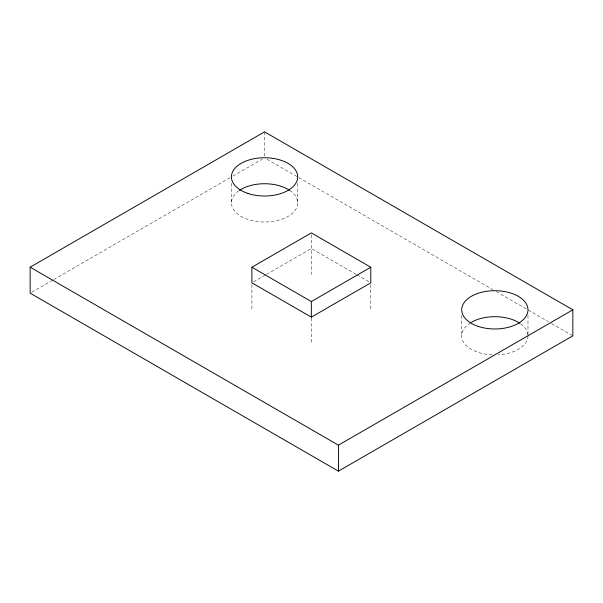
<?xml version="1.0" encoding="UTF-8"?>
<svg xmlns="http://www.w3.org/2000/svg" width="603" height="603" viewBox="0 0 603 603"><rect width="100%" height="100%" fill="white"/><g stroke="black" fill="none" stroke-linecap="round" stroke-linejoin="round"><path stroke-width="0.45" stroke-dasharray="3.02 2.26" d="M31.778 292.221L52.936 280.003M53.75 279.536L232.004 176.626M232.818 176.159L262.117 159.237M253.531 281.88L265.742 274.832M266.556 274.357L311.344 248.504L356.132 274.357M267.001 159.245L297.995 177.139M298.809 177.606L492.922 289.674M496.186 291.558L548.383 321.693M551.647 323.577L572.85 335.818M356.946 274.832L369.164 281.88M527.987 315.407L527.987 334.891M461.687 315.407L461.687 335.818M370.792 284.676L370.792 308.811M311.344 234.748L311.344 274.486M311.344 318.075L311.344 343.13M297.709 183.38L297.709 202.872M264.559 131.846L264.559 156.901M251.896 284.676L251.896 308.811M231.409 183.38L231.409 202.872M527.987 335.818A33.15 19.138 0 0 1 498.297 354.858M492.244 354.903A33.15 19.138 0 0 1 463.737 342.451A33.15 19.138 0 0 1 471.395 322.288M520.758 323.886A33.15 19.138 0 0 1 527.957 334.989M289.681 190.382A33.15 19.138 0 0 1 287.706 216.567A33.15 19.138 0 0 1 242.316 217.057A33.15 19.138 0 0 1 238.645 190.932"/><path stroke-width="0.9" d="M30.15 267.182L264.559 131.846L572.85 309.836L572.85 335.818L338.441 471.154L30.15 293.164L30.15 267.182L338.441 445.172L572.85 309.836M251.896 267.235L311.344 232.909L370.792 267.235L370.792 282.822L311.344 317.148L251.896 282.822L251.896 267.235L311.344 301.553L370.792 267.235M338.441 445.172L338.441 471.154M311.344 301.553L311.344 317.148M471.395 322.288A33.15 19.138 0 0 1 519.959 323.336M239.436 190.382A33.15 19.138 0 0 1 289.681 190.382M478.262 326.411A33.15 19.138 0 0 0 527.987 309.836A33.15 19.138 0 0 0 478.262 293.262A33.15 19.138 0 0 0 478.262 326.411M247.984 193.457A33.15 19.138 0 0 0 297.709 176.883A33.15 19.138 0 0 0 247.984 160.308A33.15 19.138 0 0 0 247.984 193.457"/></g></svg>
